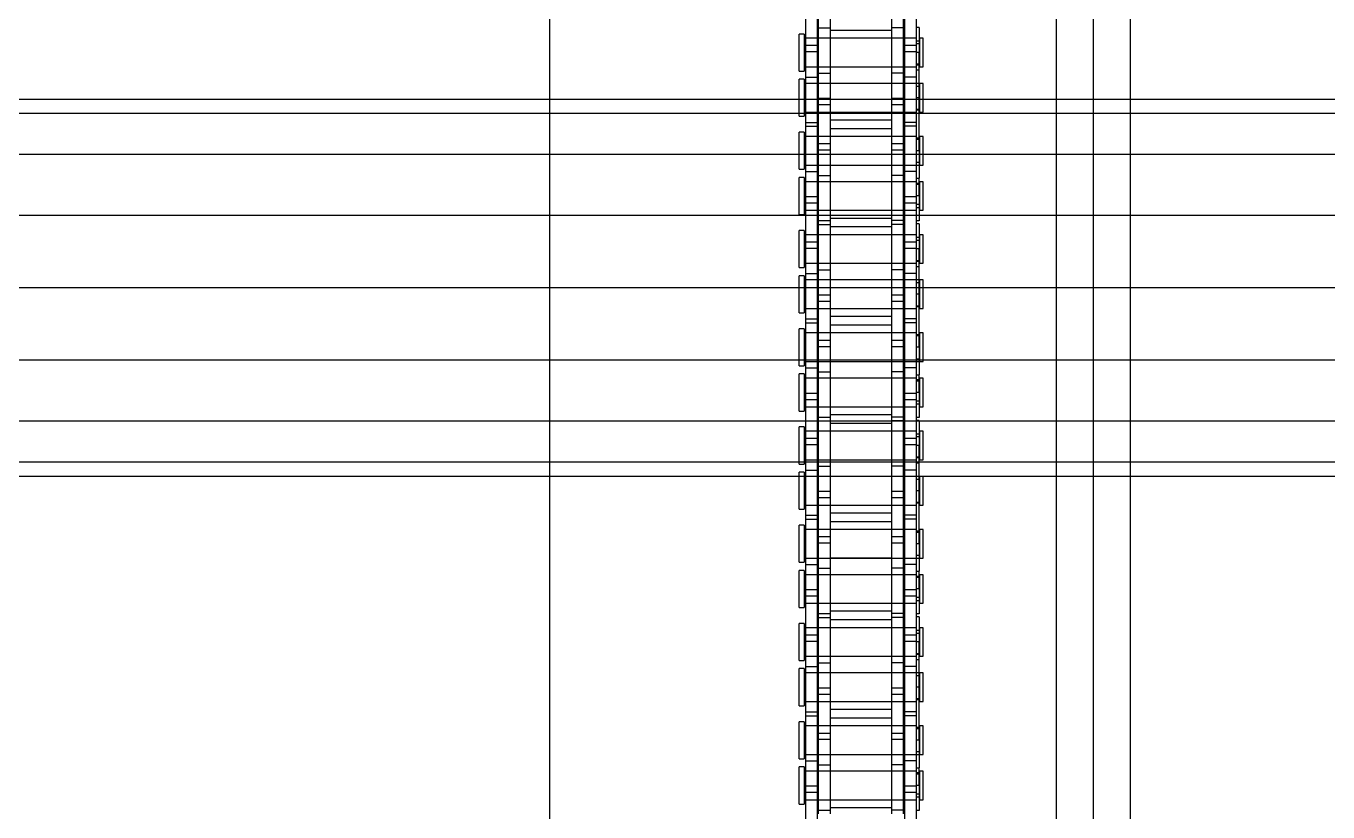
# Model space of a CAD drawing. Header units: metres. Extents: x 0 to 63075, y 0 to 44550.
# Drawn here: x 14041.6 to 14209.8, y 28238.1 to 28339.7 of the extents above; entities that cross this region are included whole.
import ezdxf

# ---------------------------------------------------------------- set-up
doc = ezdxf.new("R2010")
doc.units = ezdxf.units.M
doc.header["$LTSCALE"] = 75
doc.linetypes.add('HIDDEN2', pattern=[4.7625, 3.175, -1.5875])
for name, color, linetype in [('SDM', 7, 'Continuous'), ('SL1', 8, 'Continuous'), ('SL4', 4, 'Continuous'), ('ST1', 7, 'HIDDEN2')]:
    doc.layers.add(name, color=color, linetype=linetype)

# ---------------------------------------------------------------- blocks, each defined once
blk = doc.blocks.new('A$C52ce5e24')
at = {"layer": 'SL1'}
for p, q in [((4418.46, 6778.73), (8390.53, 6778.73)), ((8390.53, 6776.88), (4418.46, 6776.87)), ((8390.53, 6771.59), (4418.46, 6771.58)), ((8390.53, 6763.67), (4418.46, 6763.66)), ((8390.53, 6754.33), (4418.46, 6754.33)), ((8390.53, 6745), (4418.46, 6744.99)), ((8390.53, 6737.08), (4418.46, 6737.07)), ((8390.53, 6731.79), (4418.46, 6731.78)), ((8390.53, 6729.93), (4418.46, 6729.93))]:
    blk.add_line(p, q, dxfattribs=at)
blk = doc.blocks.new('A$Cb6dca9d5')
at = {"layer": 'SL4'}
for p, q in [((262.77, 1009.76), (262.77, 2334.74)), ((328.24, 1009.76), (328.24, 2334.74)), ((337.77, 2334.74), (337.77, 1009.76))]:
    blk.add_line(p, q, dxfattribs=at)
at = {"layer": 'ST1'}
for p, q in [((328.24, 1009.76), (328.24, 2334.74)), ((333, 2334.74), (333, 1009.76)), ((297.51, 1599.65), (297.51, 1606)), ((299.03, 1599.65), (299.03, 1606)), ((306.96, 1599.65), (306.96, 1606)), ((308.48, 1599.65), (308.48, 1606)), ((295.84, 1593.3), (295.84, 1602.4)), ((297.36, 1593.3), (297.36, 1602.4)), ((308.64, 1593.3), (308.64, 1602.4)), ((310.16, 1593.3), (310.16, 1602.4)), ((310.49, 1599.71), (310.16, 1599.71)), ((310.49, 1599.71), (310.49, 1596.48)), ((295, 1594.08), (295, 1598.87)), ((295.66, 1598.87), (295, 1598.87)), ((295.66, 1598.87), (295.66, 1594.08)), ((310.16, 1598.32), (295.66, 1598.32)), ((297.36, 1598.32), (295.84, 1598.32)), ((297.51, 1599.65), (299.03, 1599.65)), ((297.51, 1590.56), (297.51, 1599.65)), ((299.03, 1598.32), (297.51, 1598.32)), ((299.03, 1590.56), (299.03, 1599.65)), ((299.03, 1599.37), (306.96, 1599.37)), ((306.96, 1598.32), (299.03, 1598.32)), ((308.48, 1599.65), (306.96, 1599.65)), ((306.96, 1590.56), (306.96, 1599.65)), ((308.48, 1598.32), (306.96, 1598.32)), ((308.48, 1590.56), (308.48, 1599.65)), ((310.16, 1598.32), (308.64, 1598.32)), ((310.53, 1598.32), (310.53, 1594.63)), ((311, 1598.32), (310.53, 1598.32)), ((311, 1594.63), (311, 1598.32)), ((295.84, 1597.41), (297.36, 1597.41)), ((297.36, 1596.55), (295.84, 1596.55)), ((308.64, 1597.41), (310.16, 1597.41)), ((310.16, 1596.55), (308.64, 1596.55)), ((310.53, 1597.95), (310.16, 1597.95)), ((310.49, 1597.58), (310.16, 1597.58)), ((310.49, 1596.48), (310.16, 1596.48)), ((310.49, 1583.78), (310.49, 1596.48)), ((310.16, 1595), (310.53, 1595)), ((310.49, 1594.86), (310.16, 1594.86)), ((295, 1594.08), (295.66, 1594.08)), ((295, 1588.23), (295, 1593.03)), ((295.66, 1593.03), (295, 1593.03)), ((295.66, 1594.63), (310.16, 1594.63)), ((295.66, 1593.03), (295.66, 1588.23)), ((295.84, 1594.63), (297.36, 1594.63)), ((295.84, 1593.3), (297.36, 1593.3)), ((295.84, 1586.95), (295.84, 1593.3)), ((297.36, 1586.95), (297.36, 1593.3)), ((297.51, 1594.63), (299.03, 1594.63)), ((297.51, 1593.8), (299.03, 1593.8)), ((299.03, 1594.63), (306.96, 1594.63)), ((306.96, 1594.59), (299.03, 1594.59)), ((306.96, 1594.63), (308.48, 1594.63)), ((308.48, 1593.8), (306.96, 1593.8)), ((308.64, 1594.63), (310.16, 1594.63)), ((310.16, 1593.3), (308.64, 1593.3)), ((308.64, 1586.95), (308.64, 1593.3)), ((310.49, 1594.18), (310.16, 1594.18)), ((310.16, 1586.95), (310.16, 1593.3)), ((310.53, 1594.63), (311, 1594.63)), ((310.16, 1592.47), (295.66, 1592.47)), ((297.36, 1592.47), (295.84, 1592.47)), ((299.03, 1592.47), (297.51, 1592.47)), ((299.03, 1592.52), (306.96, 1592.52)), ((306.96, 1592.47), (299.03, 1592.47)), ((308.48, 1592.47), (306.96, 1592.47)), ((310.49, 1592.47), (308.64, 1592.47)), ((310.53, 1592.1), (310.16, 1592.1)), ((310.53, 1592.47), (310.53, 1588.78)), ((311, 1592.47), (310.53, 1592.47)), ((311, 1588.78), (311, 1592.47)), ((297.51, 1589.7), (297.51, 1590.56)), ((297.51, 1590.56), (299.03, 1590.56)), ((297.51, 1580.6), (297.51, 1589.7)), ((299.03, 1589.7), (297.51, 1589.7)), ((299.03, 1589.7), (299.03, 1590.56)), ((299.03, 1580.6), (299.03, 1589.7)), ((306.96, 1589.7), (306.96, 1590.56)), ((306.96, 1590.56), (308.48, 1590.56)), ((306.96, 1580.6), (306.96, 1589.7)), ((308.48, 1589.7), (306.96, 1589.7)), ((308.48, 1589.7), (308.48, 1590.56)), ((308.48, 1580.6), (308.48, 1589.7)), ((310.49, 1590.63), (310.16, 1590.63)), ((295, 1588.23), (295.66, 1588.23)), ((295.66, 1588.78), (310.16, 1588.78)), ((295.84, 1588.78), (297.36, 1588.78)), ((297.51, 1588.78), (299.03, 1588.78)), ((299.03, 1588.78), (306.96, 1588.78)), ((306.96, 1588.78), (308.48, 1588.78)), ((308.64, 1588.78), (310.16, 1588.78)), ((310.16, 1589.15), (310.53, 1589.15)), ((310.49, 1589.01), (310.16, 1589.01)), ((310.53, 1588.78), (311, 1588.78)), ((295.84, 1587.45), (297.36, 1587.45)), ((295.84, 1586.95), (297.36, 1586.95)), ((295.84, 1577.86), (295.84, 1586.95)), ((297.36, 1577.86), (297.36, 1586.95)), ((306.96, 1587.74), (299.03, 1587.74)), ((299.03, 1586.67), (306.96, 1586.67)), ((310.16, 1587.45), (308.64, 1587.45)), ((310.16, 1586.95), (308.64, 1586.95)), ((308.64, 1577.86), (308.64, 1586.95)), ((310.16, 1577.86), (310.16, 1586.95)), ((295, 1581.38), (295, 1586.17)), ((295.66, 1586.17), (295, 1586.17)), ((295.66, 1586.17), (295.66, 1581.38)), ((310.16, 1585.62), (295.66, 1585.62)), ((297.36, 1585.62), (295.84, 1585.62)), ((299.03, 1585.62), (297.51, 1585.62)), ((297.51, 1584.71), (299.03, 1584.71)), ((306.96, 1585.62), (299.03, 1585.62)), ((308.48, 1585.62), (306.96, 1585.62)), ((306.96, 1584.71), (308.48, 1584.71)), ((310.16, 1585.62), (308.64, 1585.62)), ((310.49, 1585.4), (310.16, 1585.4)), ((310.53, 1585.25), (310.16, 1585.25)), ((310.53, 1585.62), (310.53, 1581.93)), ((311, 1585.62), (310.53, 1585.62)), ((311, 1581.93), (311, 1585.62)), ((299.03, 1583.85), (297.51, 1583.85)), ((308.48, 1583.85), (306.96, 1583.85)), ((310.49, 1583.78), (310.16, 1583.78)), ((310.49, 1583.78), (310.49, 1580.22)), ((295, 1581.38), (295.66, 1581.38)), ((295.66, 1581.93), (310.16, 1581.93)), ((295.84, 1581.93), (297.36, 1581.93)), ((297.51, 1581.93), (299.03, 1581.93)), ((299.03, 1581.93), (306.96, 1581.93)), ((306.96, 1581.89), (299.03, 1581.89)), ((306.96, 1581.93), (308.48, 1581.93)), ((308.64, 1581.93), (310.49, 1581.93)), ((310.16, 1582.3), (310.53, 1582.3)), ((310.53, 1581.93), (311, 1581.93)), ((295, 1575.53), (295, 1580.33)), ((295.66, 1580.33), (295, 1580.33)), ((295.66, 1580.33), (295.66, 1575.53)), ((310.16, 1579.77), (295.66, 1579.77)), ((295.84, 1581.1), (297.36, 1581.1)), ((297.36, 1579.77), (295.84, 1579.77)), ((297.51, 1580.6), (299.03, 1580.6)), ((297.51, 1574.25), (297.51, 1580.6)), ((299.03, 1579.77), (297.51, 1579.77)), ((299.03, 1574.25), (299.03, 1580.6)), ((299.03, 1579.82), (306.96, 1579.82)), ((306.96, 1579.77), (299.03, 1579.77)), ((308.48, 1580.6), (306.96, 1580.6)), ((306.96, 1574.25), (306.96, 1580.6)), ((308.48, 1579.77), (306.96, 1579.77)), ((308.48, 1574.25), (308.48, 1580.6)), ((310.16, 1581.1), (308.64, 1581.1)), ((310.16, 1579.77), (308.64, 1579.77)), ((310.16, 1580.22), (310.49, 1580.22)), ((310.49, 1579.55), (310.16, 1579.55)), ((310.49, 1577.93), (310.49, 1580.22)), ((310.53, 1579.77), (310.53, 1576.08)), ((311, 1579.77), (310.53, 1579.77)), ((311, 1576.08), (311, 1579.77)), ((295.84, 1577), (295.84, 1577.86)), ((295.84, 1577.86), (297.36, 1577.86)), ((297.36, 1577), (297.36, 1577.86)), ((308.64, 1577), (308.64, 1577.86)), ((308.64, 1577.86), (310.16, 1577.86)), ((310.53, 1579.4), (310.16, 1579.4)), ((310.49, 1577.93), (310.16, 1577.93)), ((310.16, 1577), (310.16, 1577.86)), ((310.49, 1577.93), (310.49, 1574.7)), ((295.84, 1567.9), (295.84, 1577)), ((297.36, 1577), (295.84, 1577)), ((297.36, 1567.9), (297.36, 1577)), ((308.64, 1567.9), (308.64, 1577)), ((310.16, 1577), (308.64, 1577)), ((310.16, 1567.9), (310.16, 1577)), ((310.49, 1576.82), (310.16, 1576.82)), ((310.16, 1576.45), (310.53, 1576.45)), ((295, 1575.53), (295.66, 1575.53)), ((295.66, 1576.08), (310.16, 1576.08)), ((295.84, 1576.08), (297.36, 1576.08)), ((297.51, 1576.08), (299.03, 1576.08)), ((297.51, 1574.75), (299.03, 1574.75)), ((299.03, 1576.08), (306.96, 1576.08)), ((306.96, 1575.04), (299.03, 1575.04)), ((306.96, 1576.08), (308.48, 1576.08)), ((308.48, 1574.75), (306.96, 1574.75)), ((308.64, 1576.08), (310.16, 1576.08)), ((310.49, 1574.7), (310.16, 1574.7)), ((310.53, 1576.08), (311, 1576.08)), ((295, 1568.68), (295, 1573.47)), ((295.66, 1573.47), (295, 1573.47)), ((295.66, 1573.47), (295.66, 1568.68)), ((310.16, 1572.92), (295.66, 1572.92)), ((297.36, 1572.92), (295.84, 1572.92)), ((297.51, 1574.25), (299.03, 1574.25)), ((297.51, 1565.16), (297.51, 1574.25)), ((299.03, 1572.92), (297.51, 1572.92)), ((299.03, 1565.16), (299.03, 1574.25)), ((299.03, 1573.97), (306.96, 1573.97)), ((306.96, 1572.92), (299.03, 1572.92)), ((308.48, 1574.25), (306.96, 1574.25)), ((306.96, 1565.16), (306.96, 1574.25)), ((308.48, 1572.92), (306.96, 1572.92)), ((308.48, 1565.16), (308.48, 1574.25)), ((310.16, 1572.92), (308.64, 1572.92)), ((310.49, 1574.31), (310.16, 1574.31)), ((310.49, 1574.31), (310.49, 1571.08)), ((310.53, 1572.92), (310.53, 1569.23)), ((311, 1572.92), (310.53, 1572.92)), ((311, 1569.23), (311, 1572.92)), ((295.84, 1572.01), (297.36, 1572.01)), ((297.36, 1571.15), (295.84, 1571.15)), ((308.64, 1572.01), (310.16, 1572.01)), ((310.16, 1571.15), (308.64, 1571.15)), ((310.53, 1572.55), (310.16, 1572.55)), ((310.49, 1572.18), (310.16, 1572.18)), ((310.49, 1571.08), (310.16, 1571.08)), ((310.16, 1569.6), (310.53, 1569.6)), ((310.49, 1569.46), (310.16, 1569.46)), ((310.49, 1558.38), (310.49, 1571.08)), ((295, 1568.68), (295.66, 1568.68)), ((295.66, 1569.23), (310.16, 1569.23)), ((295.84, 1569.23), (297.36, 1569.23)), ((295.84, 1567.9), (297.36, 1567.9)), ((295.84, 1561.55), (295.84, 1567.9)), ((297.36, 1561.55), (297.36, 1567.9)), ((297.51, 1569.23), (299.03, 1569.23)), ((297.51, 1568.4), (299.03, 1568.4)), ((299.03, 1569.23), (306.96, 1569.23)), ((306.96, 1569.19), (299.03, 1569.19)), ((306.96, 1569.23), (308.48, 1569.23)), ((308.48, 1568.4), (306.96, 1568.4)), ((308.64, 1569.23), (310.16, 1569.23)), ((310.16, 1567.9), (308.64, 1567.9)), ((308.64, 1561.55), (308.64, 1567.9)), ((310.49, 1568.78), (310.16, 1568.78)), ((310.16, 1561.55), (310.16, 1567.9)), ((310.53, 1569.23), (311, 1569.23)), ((295, 1562.83), (295, 1567.63)), ((295.66, 1567.63), (295, 1567.63)), ((295.66, 1567.63), (295.66, 1562.83)), ((310.16, 1567.07), (295.66, 1567.07)), ((297.36, 1567.07), (295.84, 1567.07)), ((299.03, 1567.07), (297.51, 1567.07)), ((299.03, 1567.12), (306.96, 1567.12)), ((306.96, 1567.07), (299.03, 1567.07)), ((308.48, 1567.07), (306.96, 1567.07)), ((310.49, 1567.07), (308.64, 1567.07)), ((310.53, 1566.7), (310.16, 1566.7)), ((310.53, 1567.07), (310.53, 1563.38)), ((311, 1567.07), (310.53, 1567.07)), ((311, 1563.38), (311, 1567.07)), ((297.51, 1564.3), (297.51, 1565.16)), ((297.51, 1565.16), (299.03, 1565.16)), ((299.03, 1564.3), (299.03, 1565.16)), ((306.96, 1564.3), (306.96, 1565.16)), ((306.96, 1565.16), (308.48, 1565.16)), ((308.48, 1564.3), (308.48, 1565.16)), ((310.49, 1565.23), (310.16, 1565.23)), ((295, 1562.83), (295.66, 1562.83)), ((295.66, 1563.38), (310.16, 1563.38)), ((295.84, 1563.38), (297.36, 1563.38)), ((297.51, 1555.2), (297.51, 1564.3)), ((299.03, 1564.3), (297.51, 1564.3)), ((297.51, 1563.38), (299.03, 1563.38)), ((299.03, 1555.2), (299.03, 1564.3)), ((299.03, 1563.38), (306.96, 1563.38)), ((306.96, 1555.2), (306.96, 1564.3)), ((308.48, 1564.3), (306.96, 1564.3)), ((306.96, 1563.38), (308.48, 1563.38)), ((308.48, 1555.2), (308.48, 1564.3)), ((308.64, 1563.38), (310.16, 1563.38)), ((310.16, 1563.75), (310.53, 1563.75)), ((310.49, 1563.61), (310.16, 1563.61)), ((310.53, 1563.38), (311, 1563.38)), ((295.84, 1562.05), (297.36, 1562.05)), ((295.84, 1561.55), (297.36, 1561.55)), ((295.84, 1552.46), (295.84, 1561.55)), ((297.36, 1552.46), (297.36, 1561.55)), ((306.96, 1562.34), (299.03, 1562.34)), ((299.03, 1561.27), (306.96, 1561.27)), ((310.16, 1562.05), (308.64, 1562.05)), ((310.16, 1561.55), (308.64, 1561.55)), ((308.64, 1552.46), (308.64, 1561.55)), ((310.16, 1552.46), (310.16, 1561.55)), ((295, 1555.98), (295, 1560.77)), ((295.66, 1560.77), (295, 1560.77)), ((295.66, 1560.77), (295.66, 1555.98)), ((310.16, 1560.22), (295.66, 1560.22)), ((297.36, 1560.22), (295.84, 1560.22)), ((299.03, 1560.22), (297.51, 1560.22)), ((306.96, 1560.22), (299.03, 1560.22)), ((308.48, 1560.22), (306.96, 1560.22)), ((310.16, 1560.22), (308.64, 1560.22)), ((310.49, 1560), (310.16, 1560)), ((310.53, 1559.85), (310.16, 1559.85)), ((310.53, 1560.22), (310.53, 1556.53)), ((311, 1560.22), (310.53, 1560.22)), ((311, 1556.53), (311, 1560.22)), ((297.51, 1559.31), (299.03, 1559.31)), ((299.03, 1558.45), (297.51, 1558.45)), ((306.96, 1559.31), (308.48, 1559.31)), ((308.48, 1558.45), (306.96, 1558.45)), ((310.49, 1558.38), (310.16, 1558.38)), ((310.49, 1558.38), (310.49, 1554.82)), ((295, 1555.98), (295.66, 1555.98)), ((295.66, 1556.53), (310.16, 1556.53)), ((295.84, 1556.53), (297.36, 1556.53)), ((297.51, 1556.53), (299.03, 1556.53)), ((299.03, 1556.53), (306.96, 1556.53)), ((306.96, 1556.49), (299.03, 1556.49)), ((306.96, 1556.53), (308.48, 1556.53)), ((308.64, 1556.53), (310.49, 1556.53)), ((310.16, 1556.9), (310.53, 1556.9)), ((310.53, 1556.53), (311, 1556.53)), ((295, 1550.13), (295, 1554.93)), ((295.66, 1554.93), (295, 1554.93)), ((295.66, 1554.93), (295.66, 1550.13)), ((310.16, 1554.37), (295.66, 1554.37)), ((295.84, 1555.7), (297.36, 1555.7)), ((297.36, 1554.37), (295.84, 1554.37)), ((297.51, 1555.2), (299.03, 1555.2)), ((297.51, 1548.85), (297.51, 1555.2)), ((299.03, 1554.37), (297.51, 1554.37)), ((299.03, 1548.85), (299.03, 1555.2)), ((299.03, 1554.42), (306.96, 1554.42)), ((306.96, 1554.37), (299.03, 1554.37)), ((308.48, 1555.2), (306.96, 1555.2)), ((306.96, 1548.85), (306.96, 1555.2)), ((308.48, 1554.37), (306.96, 1554.37)), ((308.48, 1548.85), (308.48, 1555.2)), ((310.16, 1555.7), (308.64, 1555.7)), ((310.16, 1554.37), (308.64, 1554.37)), ((310.16, 1554.82), (310.49, 1554.82)), ((310.49, 1552.53), (310.49, 1554.82)), ((310.53, 1554.37), (310.53, 1550.68)), ((311, 1554.37), (310.53, 1554.37)), ((311, 1550.68), (311, 1554.37)), ((310.49, 1554.15), (310.16, 1554.15)), ((310.53, 1554), (310.16, 1554)), ((295.84, 1551.6), (295.84, 1552.46)), ((295.84, 1552.46), (297.36, 1552.46)), ((295.84, 1542.5), (295.84, 1551.6)), ((297.36, 1551.6), (295.84, 1551.6)), ((297.36, 1551.6), (297.36, 1552.46)), ((297.36, 1542.5), (297.36, 1551.6)), ((308.64, 1551.6), (308.64, 1552.46)), ((308.64, 1552.46), (310.16, 1552.46)), ((308.64, 1542.5), (308.64, 1551.6)), ((310.16, 1551.6), (308.64, 1551.6)), ((310.49, 1552.53), (310.16, 1552.53)), ((310.16, 1551.6), (310.16, 1552.46)), ((310.16, 1542.5), (310.16, 1551.6)), ((310.49, 1551.42), (310.16, 1551.42)), ((310.16, 1551.05), (310.53, 1551.05)), ((310.49, 1552.53), (310.49, 1549.3)), ((295, 1550.13), (295.66, 1550.13)), ((295.66, 1550.68), (310.16, 1550.68)), ((295.84, 1550.68), (297.36, 1550.68)), ((297.51, 1550.68), (299.03, 1550.68)), ((297.51, 1549.35), (299.03, 1549.35)), ((299.03, 1550.68), (306.96, 1550.68)), ((306.96, 1549.64), (299.03, 1549.64)), ((306.96, 1550.68), (308.48, 1550.68)), ((308.48, 1549.35), (306.96, 1549.35)), ((308.64, 1550.68), (310.16, 1550.68)), ((310.49, 1549.3), (310.16, 1549.3)), ((310.53, 1550.68), (311, 1550.68)), ((295, 1543.28), (295, 1548.07)), ((295.66, 1548.07), (295, 1548.07)), ((295.66, 1548.07), (295.66, 1543.28)), ((297.51, 1548.85), (299.03, 1548.85)), ((297.51, 1539.76), (297.51, 1548.85)), ((299.03, 1539.76), (299.03, 1548.85)), ((299.03, 1548.57), (306.96, 1548.57)), ((308.48, 1548.85), (306.96, 1548.85)), ((306.96, 1539.76), (306.96, 1548.85)), ((308.48, 1539.76), (308.48, 1548.85)), ((310.49, 1548.91), (310.16, 1548.91)), ((310.49, 1548.91), (310.49, 1545.68)), ((310.16, 1547.52), (295.66, 1547.52)), ((297.36, 1547.52), (295.84, 1547.52)), ((295.84, 1546.61), (297.36, 1546.61)), ((299.03, 1547.52), (297.51, 1547.52)), ((306.96, 1547.52), (299.03, 1547.52)), ((308.48, 1547.52), (306.96, 1547.52)), ((310.16, 1547.52), (308.64, 1547.52)), ((308.64, 1546.61), (310.16, 1546.61)), ((310.53, 1547.15), (310.16, 1547.15)), ((310.49, 1546.78), (310.16, 1546.78)), ((310.53, 1547.52), (310.53, 1543.83)), ((311, 1547.52), (310.53, 1547.52)), ((311, 1543.83), (311, 1547.52)), ((297.36, 1545.75), (295.84, 1545.75)), ((310.16, 1545.75), (308.64, 1545.75)), ((310.49, 1545.68), (310.16, 1545.68)), ((310.16, 1544.2), (310.53, 1544.2)), ((310.49, 1532.98), (310.49, 1545.68)), ((295, 1543.28), (295.66, 1543.28)), ((295.66, 1543.83), (310.16, 1543.83)), ((295.84, 1543.83), (297.36, 1543.83)), ((295.84, 1542.5), (297.36, 1542.5)), ((295.84, 1536.15), (295.84, 1542.5)), ((297.36, 1536.15), (297.36, 1542.5)), ((297.51, 1543.83), (299.03, 1543.83)), ((297.51, 1543), (299.03, 1543)), ((299.03, 1543.83), (306.96, 1543.83)), ((306.96, 1543.79), (299.03, 1543.79)), ((306.96, 1543.83), (308.48, 1543.83)), ((308.48, 1543), (306.96, 1543)), ((308.64, 1543.83), (310.16, 1543.83)), ((310.16, 1542.5), (308.64, 1542.5)), ((308.64, 1536.15), (308.64, 1542.5)), ((310.49, 1544.06), (310.16, 1544.06)), ((310.49, 1543.38), (310.16, 1543.38)), ((310.16, 1536.15), (310.16, 1542.5)), ((310.53, 1543.83), (311, 1543.83)), ((295, 1537.43), (295, 1542.23)), ((295.66, 1542.23), (295, 1542.23)), ((295.66, 1542.23), (295.66, 1537.43)), ((310.16, 1541.67), (295.66, 1541.67)), ((297.36, 1541.67), (295.84, 1541.67)), ((299.03, 1541.67), (297.51, 1541.67)), ((299.03, 1541.72), (306.96, 1541.72)), ((306.96, 1541.67), (299.03, 1541.67)), ((308.48, 1541.67), (306.96, 1541.67)), ((310.49, 1541.67), (308.64, 1541.67)), ((310.53, 1541.3), (310.16, 1541.3)), ((310.53, 1541.67), (310.53, 1537.98)), ((311, 1541.67), (310.53, 1541.67)), ((311, 1537.98), (311, 1541.67)), ((297.51, 1538.9), (297.51, 1539.76)), ((297.51, 1539.76), (299.03, 1539.76)), ((299.03, 1538.9), (299.03, 1539.76)), ((306.96, 1538.9), (306.96, 1539.76)), ((306.96, 1539.76), (308.48, 1539.76)), ((308.48, 1538.9), (308.48, 1539.76)), ((310.49, 1539.83), (310.16, 1539.83)), ((295.66, 1537.98), (310.16, 1537.98)), ((295.84, 1537.98), (297.36, 1537.98)), ((297.51, 1529.8), (297.51, 1538.9)), ((299.03, 1538.9), (297.51, 1538.9)), ((297.51, 1537.98), (299.03, 1537.98)), ((299.03, 1529.8), (299.03, 1538.9)), ((299.03, 1537.98), (306.96, 1537.98)), ((306.96, 1529.8), (306.96, 1538.9)), ((308.48, 1538.9), (306.96, 1538.9)), ((306.96, 1537.98), (308.48, 1537.98)), ((308.48, 1529.8), (308.48, 1538.9)), ((308.64, 1537.98), (310.16, 1537.98)), ((310.16, 1538.35), (310.53, 1538.35)), ((310.49, 1538.21), (310.16, 1538.21)), ((310.53, 1537.98), (311, 1537.98)), ((295, 1537.43), (295.66, 1537.43)), ((295.84, 1536.65), (297.36, 1536.65)), ((295.84, 1536.15), (297.36, 1536.15)), ((295.84, 1527.06), (295.84, 1536.15)), ((297.36, 1527.06), (297.36, 1536.15)), ((306.96, 1536.94), (299.03, 1536.94)), ((299.03, 1535.87), (306.96, 1535.87)), ((310.16, 1536.65), (308.64, 1536.65)), ((310.16, 1536.15), (308.64, 1536.15)), ((308.64, 1527.06), (308.64, 1536.15)), ((310.16, 1527.06), (310.16, 1536.15)), ((295, 1530.58), (295, 1535.37)), ((295.66, 1535.37), (295, 1535.37)), ((295.66, 1535.37), (295.66, 1530.58)), ((310.16, 1534.82), (295.66, 1534.82)), ((297.36, 1534.82), (295.84, 1534.82)), ((299.03, 1534.82), (297.51, 1534.82)), ((306.96, 1534.82), (299.03, 1534.82)), ((308.48, 1534.82), (306.96, 1534.82)), ((310.16, 1534.82), (308.64, 1534.82)), ((310.49, 1534.6), (310.16, 1534.6)), ((310.53, 1534.45), (310.16, 1534.45)), ((310.53, 1534.82), (310.53, 1531.13)), ((311, 1534.82), (310.53, 1534.82)), ((311, 1531.13), (311, 1534.82)), ((297.51, 1533.91), (299.03, 1533.91)), ((299.03, 1533.05), (297.51, 1533.05)), ((306.96, 1533.91), (308.48, 1533.91)), ((308.48, 1533.05), (306.96, 1533.05)), ((310.49, 1532.98), (310.16, 1532.98)), ((310.49, 1532.98), (310.49, 1529.42)), ((295.66, 1531.13), (310.16, 1531.13)), ((295.84, 1531.13), (297.36, 1531.13)), ((297.51, 1531.13), (299.03, 1531.13)), ((299.03, 1531.13), (306.96, 1531.13)), ((306.96, 1531.09), (299.03, 1531.09)), ((306.96, 1531.13), (308.48, 1531.13)), ((308.64, 1531.13), (310.49, 1531.13)), ((310.16, 1531.5), (310.53, 1531.5)), ((310.53, 1531.13), (311, 1531.13)), ((295, 1530.58), (295.66, 1530.58)), ((295, 1524.73), (295, 1529.53)), ((295.66, 1529.53), (295, 1529.53)), ((295.66, 1529.53), (295.66, 1524.73)), ((295.84, 1530.3), (297.36, 1530.3)), ((297.51, 1529.8), (299.03, 1529.8)), ((297.51, 1523.45), (297.51, 1529.8)), ((299.03, 1523.45), (299.03, 1529.8)), ((308.48, 1529.8), (306.96, 1529.8)), ((306.96, 1523.45), (306.96, 1529.8)), ((308.48, 1523.45), (308.48, 1529.8)), ((310.16, 1530.3), (308.64, 1530.3)), ((310.16, 1529.42), (310.49, 1529.42)), ((310.49, 1527.13), (310.49, 1529.42)), ((310.16, 1528.97), (295.66, 1528.97)), ((297.36, 1528.97), (295.84, 1528.97)), ((299.03, 1528.97), (297.51, 1528.97)), ((299.03, 1529.02), (306.96, 1529.02)), ((306.96, 1528.97), (299.03, 1528.97)), ((308.48, 1528.97), (306.96, 1528.97)), ((310.16, 1528.97), (308.64, 1528.97)), ((310.49, 1528.75), (310.16, 1528.75)), ((310.53, 1528.6), (310.16, 1528.6)), ((310.53, 1528.97), (310.53, 1525.28)), ((311, 1528.97), (310.53, 1528.97)), ((311, 1525.28), (311, 1528.97)), ((295.84, 1526.2), (295.84, 1527.06)), ((295.84, 1527.06), (297.36, 1527.06)), ((295.84, 1517.1), (295.84, 1526.2)), ((297.36, 1526.2), (295.84, 1526.2)), ((297.36, 1526.2), (297.36, 1527.06)), ((297.36, 1517.1), (297.36, 1526.2)), ((308.64, 1526.2), (308.64, 1527.06)), ((308.64, 1527.06), (310.16, 1527.06)), ((308.64, 1517.1), (308.64, 1526.2)), ((310.16, 1526.2), (308.64, 1526.2)), ((310.49, 1527.13), (310.16, 1527.13)), ((310.16, 1526.2), (310.16, 1527.06)), ((310.16, 1517.1), (310.16, 1526.2)), ((310.49, 1526.02), (310.16, 1526.02)), ((310.49, 1527.13), (310.49, 1523.9)), ((295, 1524.73), (295.66, 1524.73)), ((295.66, 1525.28), (310.16, 1525.28)), ((295.84, 1525.28), (297.36, 1525.28)), ((297.51, 1525.28), (299.03, 1525.28)), ((299.03, 1525.28), (306.96, 1525.28)), ((306.96, 1524.24), (299.03, 1524.24)), ((306.96, 1525.28), (308.48, 1525.28)), ((308.64, 1525.28), (310.16, 1525.28)), ((310.16, 1525.65), (310.53, 1525.65)), ((310.53, 1525.28), (311, 1525.28)), ((295, 1517.88), (295, 1522.67)), ((295.66, 1522.67), (295, 1522.67)), ((295.66, 1522.67), (295.66, 1517.88)), ((297.51, 1523.95), (299.03, 1523.95)), ((297.51, 1523.45), (299.03, 1523.45)), ((297.51, 1514.36), (297.51, 1523.45)), ((299.03, 1514.36), (299.03, 1523.45)), ((299.03, 1523.17), (306.96, 1523.17)), ((308.48, 1523.95), (306.96, 1523.95)), ((308.48, 1523.45), (306.96, 1523.45)), ((306.96, 1514.36), (306.96, 1523.45)), ((308.48, 1514.36), (308.48, 1523.45)), ((310.49, 1523.9), (310.16, 1523.9)), ((310.49, 1523.51), (310.16, 1523.51)), ((310.49, 1523.51), (310.49, 1520.28)), ((310.16, 1522.12), (295.66, 1522.12)), ((297.36, 1522.12), (295.84, 1522.12)), ((295.84, 1521.21), (297.36, 1521.21)), ((299.03, 1522.12), (297.51, 1522.12)), ((306.96, 1522.12), (299.03, 1522.12)), ((308.48, 1522.12), (306.96, 1522.12)), ((310.16, 1522.12), (308.64, 1522.12)), ((308.64, 1521.21), (310.16, 1521.21)), ((310.53, 1521.75), (310.16, 1521.75)), ((310.49, 1521.38), (310.16, 1521.38)), ((310.53, 1522.12), (310.53, 1518.43)), ((311, 1522.12), (310.53, 1522.12)), ((311, 1518.43), (311, 1522.12)), ((297.36, 1520.35), (295.84, 1520.35)), ((310.16, 1520.35), (308.64, 1520.35)), ((310.49, 1520.28), (310.16, 1520.28)), ((310.49, 1507.58), (310.49, 1520.28)), ((295, 1517.88), (295.66, 1517.88)), ((295.66, 1518.43), (310.16, 1518.43)), ((295.84, 1518.43), (297.36, 1518.43)), ((297.51, 1518.43), (299.03, 1518.43)), ((297.51, 1517.6), (299.03, 1517.6)), ((299.03, 1518.43), (306.96, 1518.43)), ((306.96, 1518.39), (299.03, 1518.39)), ((306.96, 1518.43), (308.48, 1518.43)), ((308.48, 1517.6), (306.96, 1517.6)), ((308.64, 1518.43), (310.16, 1518.43)), ((310.16, 1518.8), (310.53, 1518.8)), ((310.49, 1518.66), (310.16, 1518.66)), ((310.49, 1517.98), (310.16, 1517.98)), ((310.53, 1518.43), (311, 1518.43)), ((295, 1512.03), (295, 1516.83)), ((295.66, 1516.83), (295, 1516.83)), ((295.66, 1516.83), (295.66, 1512.03)), ((310.16, 1516.27), (295.66, 1516.27)), ((295.84, 1517.1), (297.36, 1517.1)), ((295.84, 1510.75), (295.84, 1517.1)), ((297.36, 1516.27), (295.84, 1516.27)), ((297.36, 1510.75), (297.36, 1517.1)), ((299.03, 1516.27), (297.51, 1516.27)), ((299.03, 1516.32), (306.96, 1516.32)), ((306.96, 1516.27), (299.03, 1516.27)), ((308.48, 1516.27), (306.96, 1516.27)), ((310.16, 1517.1), (308.64, 1517.1)), ((308.64, 1510.75), (308.64, 1517.1)), ((310.49, 1516.27), (308.64, 1516.27)), ((310.16, 1510.75), (310.16, 1517.1)), ((310.53, 1515.9), (310.16, 1515.9)), ((310.53, 1516.27), (310.53, 1512.58)), ((311, 1516.27), (310.53, 1516.27)), ((311, 1512.58), (311, 1516.27)), ((297.51, 1513.5), (297.51, 1514.36)), ((297.51, 1514.36), (299.03, 1514.36)), ((299.03, 1513.5), (299.03, 1514.36)), ((306.96, 1513.5), (306.96, 1514.36)), ((306.96, 1514.36), (308.48, 1514.36)), ((308.48, 1513.5), (308.48, 1514.36)), ((310.49, 1514.43), (310.16, 1514.43)), ((295.66, 1512.58), (310.16, 1512.58)), ((295.84, 1512.58), (297.36, 1512.58)), ((297.51, 1504.4), (297.51, 1513.5)), ((299.03, 1513.5), (297.51, 1513.5)), ((297.51, 1512.58), (299.03, 1512.58)), ((299.03, 1504.4), (299.03, 1513.5)), ((299.03, 1512.58), (306.96, 1512.58)), ((306.96, 1504.4), (306.96, 1513.5)), ((308.48, 1513.5), (306.96, 1513.5)), ((306.96, 1512.58), (308.48, 1512.58)), ((308.48, 1504.4), (308.48, 1513.5)), ((308.64, 1512.58), (310.16, 1512.58)), ((310.16, 1512.95), (310.53, 1512.95)), ((310.49, 1512.81), (310.16, 1512.81)), ((310.53, 1512.58), (311, 1512.58)), ((295, 1512.03), (295.66, 1512.03)), ((295.84, 1511.25), (297.36, 1511.25)), ((295.84, 1510.75), (297.36, 1510.75)), ((295.84, 1501.66), (295.84, 1510.75)), ((297.36, 1501.66), (297.36, 1510.75)), ((306.96, 1511.54), (299.03, 1511.54)), ((310.16, 1511.25), (308.64, 1511.25)), ((310.16, 1510.75), (308.64, 1510.75)), ((308.64, 1501.66), (308.64, 1510.75)), ((310.16, 1501.66), (310.16, 1510.75)), ((295, 1505.18), (295, 1509.97)), ((295.66, 1509.97), (295, 1509.97)), ((295.66, 1509.97), (295.66, 1505.18)), ((310.16, 1509.42), (295.66, 1509.42)), ((297.36, 1509.42), (295.84, 1509.42)), ((299.03, 1509.42), (297.51, 1509.42)), ((299.03, 1510.47), (306.96, 1510.47)), ((306.96, 1509.42), (299.03, 1509.42)), ((308.48, 1509.42), (306.96, 1509.42)), ((310.16, 1509.42), (308.64, 1509.42)), ((310.49, 1509.2), (310.16, 1509.2)), ((310.53, 1509.05), (310.16, 1509.05)), ((310.53, 1509.42), (310.53, 1505.73)), ((311, 1509.42), (310.53, 1509.42)), ((311, 1505.73), (311, 1509.42)), ((297.51, 1508.51), (299.03, 1508.51)), ((299.03, 1507.65), (297.51, 1507.65)), ((306.96, 1508.51), (308.48, 1508.51)), ((308.48, 1507.65), (306.96, 1507.65)), ((310.49, 1507.58), (310.16, 1507.58)), ((310.49, 1507.58), (310.49, 1504.02)), ((295.66, 1505.73), (310.16, 1505.73)), ((295.84, 1505.73), (297.36, 1505.73)), ((297.51, 1505.73), (299.03, 1505.73)), ((299.03, 1505.73), (306.96, 1505.73)), ((306.96, 1505.69), (299.03, 1505.69)), ((306.96, 1505.73), (308.48, 1505.73)), ((308.64, 1505.73), (310.49, 1505.73)), ((310.16, 1506.1), (310.53, 1506.1)), ((310.53, 1505.73), (311, 1505.73)), ((295, 1505.18), (295.66, 1505.18)), ((295, 1499.33), (295, 1504.13)), ((295.66, 1504.13), (295, 1504.13)), ((295.66, 1504.13), (295.66, 1499.33)), ((295.84, 1504.9), (297.36, 1504.9)), ((297.51, 1504.4), (299.03, 1504.4)), ((297.51, 1498.05), (297.51, 1504.4)), ((299.03, 1498.05), (299.03, 1504.4)), ((308.48, 1504.4), (306.96, 1504.4)), ((306.96, 1498.05), (306.96, 1504.4)), ((308.48, 1498.05), (308.48, 1504.4)), ((310.16, 1504.9), (308.64, 1504.9)), ((310.16, 1504.02), (310.49, 1504.02)), ((310.49, 1501.73), (310.49, 1504.02)), ((310.16, 1503.57), (295.66, 1503.57)), ((297.36, 1503.57), (295.84, 1503.57)), ((299.03, 1503.57), (297.51, 1503.57)), ((299.03, 1503.62), (306.96, 1503.62)), ((306.96, 1503.57), (299.03, 1503.57)), ((308.48, 1503.57), (306.96, 1503.57)), ((310.16, 1503.57), (308.64, 1503.57)), ((310.49, 1503.35), (310.16, 1503.35)), ((310.53, 1503.2), (310.16, 1503.2)), ((310.53, 1503.57), (310.53, 1499.88)), ((311, 1503.57), (310.53, 1503.57)), ((311, 1499.88), (311, 1503.57)), ((295.84, 1500.8), (295.84, 1501.66)), ((295.84, 1501.66), (297.36, 1501.66)), ((295.84, 1491.7), (295.84, 1500.8)), ((297.36, 1500.8), (295.84, 1500.8)), ((297.36, 1500.8), (297.36, 1501.66)), ((297.36, 1491.7), (297.36, 1500.8)), ((308.64, 1500.8), (308.64, 1501.66)), ((308.64, 1501.66), (310.16, 1501.66)), ((308.64, 1491.7), (308.64, 1500.8)), ((310.16, 1500.8), (308.64, 1500.8)), ((310.49, 1501.73), (310.16, 1501.73)), ((310.16, 1500.8), (310.16, 1501.66)), ((310.16, 1491.7), (310.16, 1500.8)), ((310.49, 1500.62), (310.16, 1500.62)), ((310.49, 1501.73), (310.49, 1498.5)), ((295, 1499.33), (295.66, 1499.33)), ((295.66, 1499.88), (310.16, 1499.88)), ((295.84, 1499.88), (297.36, 1499.88)), ((297.51, 1499.88), (299.03, 1499.88)), ((299.03, 1499.88), (306.96, 1499.88)), ((306.96, 1498.84), (299.03, 1498.84)), ((306.96, 1499.88), (308.48, 1499.88)), ((308.64, 1499.88), (310.16, 1499.88)), ((310.16, 1500.25), (310.53, 1500.25)), ((310.53, 1499.88), (311, 1499.88)), ((297.51, 1498.55), (299.03, 1498.55)), ((308.48, 1498.55), (306.96, 1498.55)), ((310.49, 1498.5), (310.16, 1498.5))]:
    blk.add_line(p, q, dxfattribs=at)

msp = doc.modelspace()

# ---------------------------------------------------------------- block references
at = {"layer": 'SDM'}
for name, p in [('A$C52ce5e24', (8259.51, 21551.5)), ('A$Cb6dca9d5', (13846.47, 26739.77))]:
    msp.add_blockref(name, p, dxfattribs=at)

doc.saveas('drawing.dxf')
